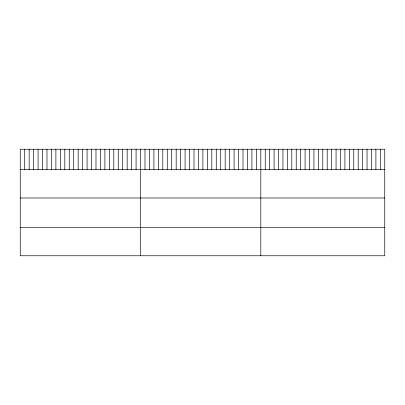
<?xml version="1.0" encoding="UTF-8"?>
<svg xmlns="http://www.w3.org/2000/svg" width="405" height="405" viewBox="0 0 405 405"><rect width="100%" height="100%" fill="white"/><g stroke="black" fill="none" stroke-linecap="round" stroke-linejoin="round"><path stroke-width="0.61" d="M384.75 169.543L384.75 255.763L20.25 255.763L20.25 149.237L384.75 149.237L384.75 169.543L20.25 169.543M20.25 197.994L384.75 197.994M20.25 227.311L384.75 227.311M380.325 149.237L380.325 169.543M375.896 149.237L375.896 169.543M371.471 149.237L371.471 169.543M367.046 149.237L367.046 169.543M362.622 149.237L362.622 169.543M358.192 149.237L358.192 169.543M353.767 149.237L353.767 169.543M349.343 149.237L349.343 169.543M344.913 149.237L344.913 169.543M340.489 149.237L340.489 169.543M336.064 149.237L336.064 169.543M331.639 149.237L331.639 169.543M327.21 149.237L327.21 169.543M322.785 149.237L322.785 169.543M318.36 149.237L318.36 169.543M313.931 149.237L313.931 169.543M309.506 149.237L309.506 169.543M305.081 149.237L305.081 169.543M300.657 149.237L300.657 169.543M296.227 149.237L296.227 169.543M291.802 149.237L291.802 169.543M287.378 149.237L287.378 169.543M282.948 149.237L282.948 169.543M278.524 149.237L278.524 169.543M274.099 149.237L274.099 169.543M269.674 149.237L269.674 169.543M265.245 149.237L265.245 169.543M260.82 149.237L260.82 255.763M256.365 149.237L256.365 169.543M251.91 149.237L251.91 169.543M247.455 149.237L247.455 169.543M243 149.237L243 169.543M238.545 149.237L238.545 169.543M234.09 149.237L234.09 169.543M229.635 149.237L229.635 169.543M225.18 149.237L225.18 169.543M220.725 149.237L220.725 169.543M216.27 149.237L216.27 169.543M211.815 149.237L211.815 169.543M207.36 149.237L207.36 169.543M202.905 149.237L202.905 169.543M198.45 149.237L198.45 169.543M193.995 149.237L193.995 169.543M189.54 149.237L189.54 169.543M185.085 149.237L185.085 169.543M180.63 149.237L180.63 169.543M176.175 149.237L176.175 169.543M171.72 149.237L171.72 169.543M167.265 149.237L167.265 169.543M162.81 149.237L162.81 169.543M158.355 149.237L158.355 169.543M153.9 149.237L153.9 169.543M149.445 149.237L149.445 169.543M144.99 149.237L144.99 169.543M140.535 149.237L140.535 255.763M136.08 149.237L136.08 169.543M131.625 149.237L131.625 169.543M127.17 149.237L127.17 169.543M122.715 149.237L122.715 169.543M118.26 149.237L118.26 169.543M113.805 149.237L113.805 169.543M109.35 149.237L109.35 169.543M104.895 149.237L104.895 169.543M100.44 149.237L100.44 169.543M95.985 149.237L95.985 169.543M91.53 149.237L91.53 169.543M87.075 149.237L87.075 169.543M82.62 149.237L82.62 169.543M78.165 149.237L78.165 169.543M73.71 149.237L73.71 169.543M69.255 149.237L69.255 169.543M64.8 149.237L64.8 169.543M60.345 149.237L60.345 169.543M55.89 149.237L55.89 169.543M51.435 149.237L51.435 169.543M46.98 149.237L46.98 169.543M42.525 149.237L42.525 169.543M38.07 149.237L38.07 169.543M33.615 149.237L33.615 169.543M29.16 149.237L29.16 169.543M24.705 149.237L24.705 169.543"/></g></svg>
